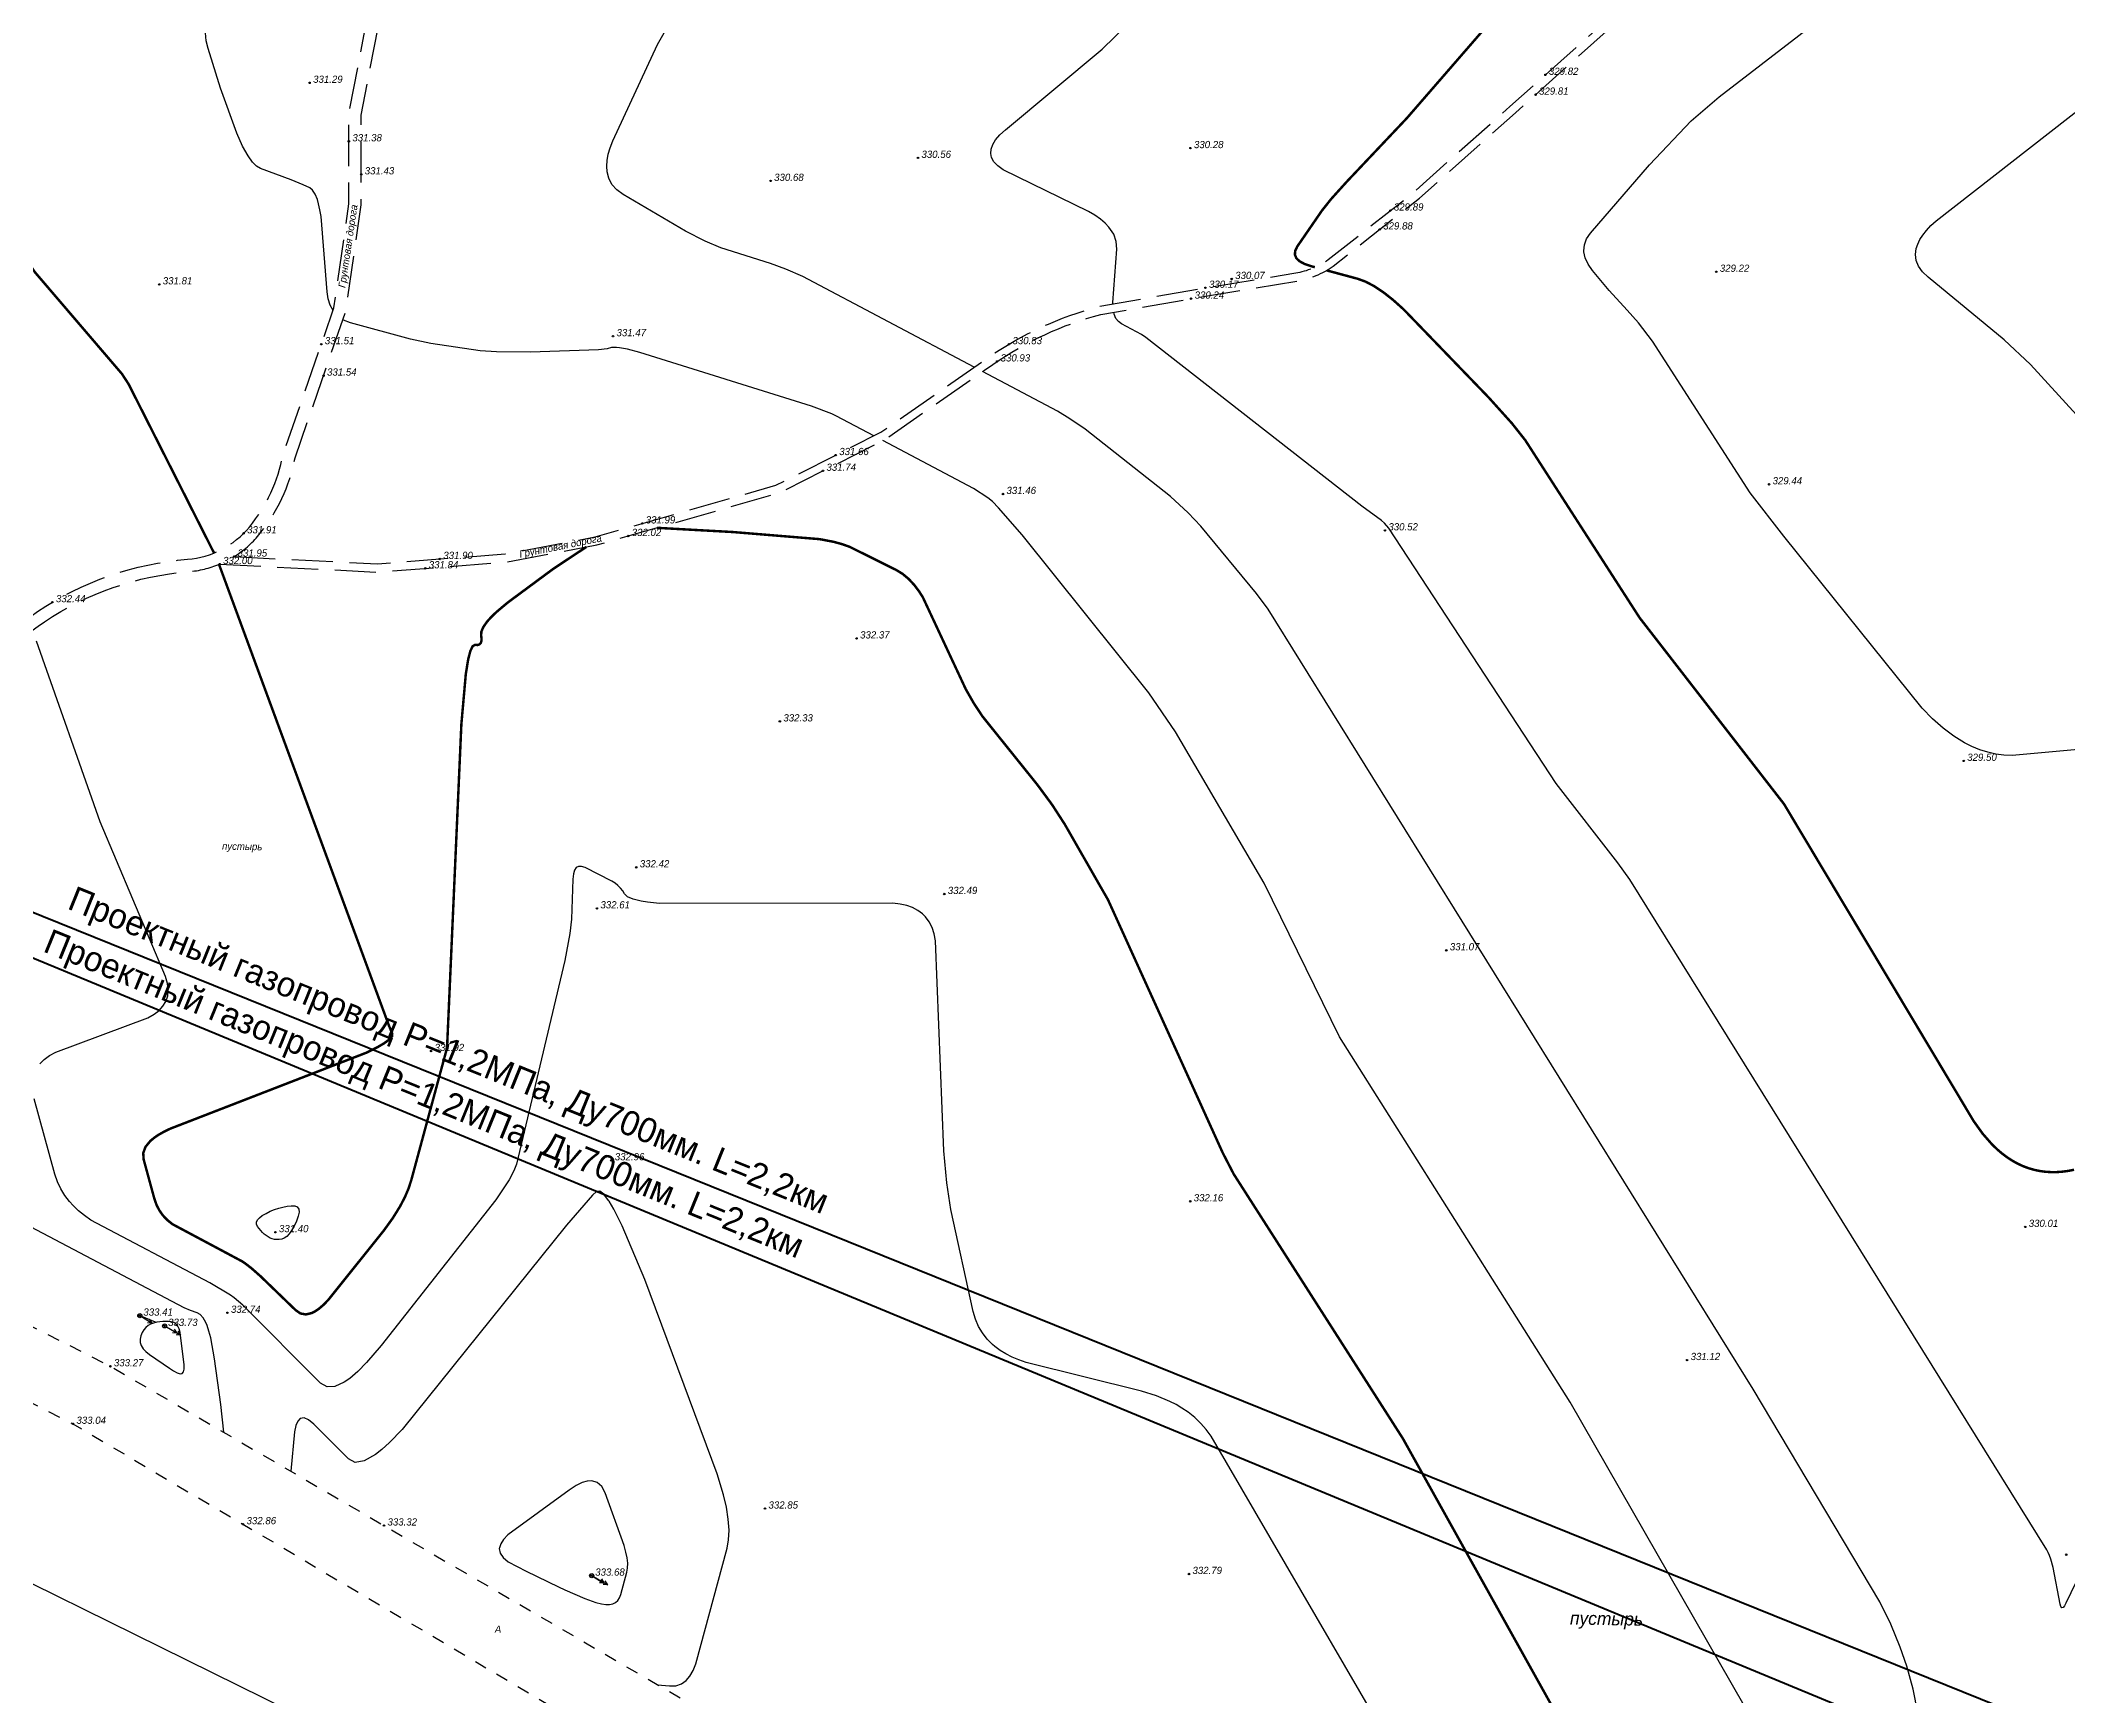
# Model space of a CAD drawing. Extents: x 108150 to 142535, y -18867 to -9422.
# Drawn here: x 140138 to 140383.9, y -13403.1 to -13202.4 of the extents above; entities that cross this region are included whole.
import ezdxf

# ---------------------------------------------------------------- set-up
doc = ezdxf.new("R2010")
doc.units = 0
doc.header["$MEASUREMENT"] = 0
for name, pattern in [('Д_ТРОТ_ТРУБА', [3, 1.5, -1.5]), ('ДОРОГИ_ГРУНТ', [7, 5, -2]), ('ДОРОГИ_СТРОЯЩ', [9, 8, -1]), ('ЗД_СТР_РАЗВ', [3, 2, -1])]:
    doc.linetypes.add(name, pattern=pattern)
for name, color, linetype in [('(007) Здания', 7, 'Continuous'), ('(022) Возд. Линии', 7, 'Continuous'), ('(025) Дорога', 7, 'Continuous'), ('(039) Земля', 7, 'Continuous'), ('(040) Ограда', 7, 'Continuous'), ('CONTOURS-LABEL', 7, 'Continuous'), ('GEO_POINTS111', 7, 'Continuous'), ('R_Поверхность1_CNT-MAJ', 7, 'Continuous'), ('R_Поверхность1_CNT-MIN', 7, 'Continuous')]:
    doc.layers.add(name, color=color, linetype=linetype)
doc.styles.add('BM-431', font='')
doc.styles.get('BM-431').set_extended_font_data('Bm431', italic=True)
doc.linetypes.add('ОГРАДА_V_ПРОВ', pattern='A,2.5,["v",Standard,S=1,R=0,X=0,Y=0],5,["v",Standard,S=1,R=180,X=0,Y=0],2.5', length=10)

# ---------------------------------------------------------------- blocks, each defined once
blk = doc.blocks.new('strela1')
for p, q in [((0, 0), (2, 0)), ((2, 0), (1.5, 0.25)), ((2, 0), (1.5, -0.25))]:
    blk.add_line(p, q)
blk = doc.blocks.new('strela2')
at = {"layer": '(022) Возд. Линии'}
for p, q in [((0, 0), (2, 0)), ((1.5, 0), (1, 0.25)), ((1.5, 0), (1, -0.25)), ((2, 0), (1.5, 0.25)), ((2, 0), (1.5, -0.25))]:
    blk.add_line(p, q, dxfattribs=at)
blk = doc.blocks.new('*U2432')
at = {"layer": '(022) Возд. Линии'}
for name, p, rotation in [('strela1', (-0.21, 0.13), 328.1991602599555), ('strela2', (0.22, -0.12), 330.3259323634063)]:
    blk.add_blockref(name, p, dxfattribs=dict(at, rotation=rotation))
blk = doc.blocks.new('STOLB')
at = {"layer": '(022) Возд. Линии'}
blk.add_circle((0, 0), 0.25, dxfattribs=at)

msp = doc.modelspace()

# ---------------------------------------------------------------- linework, layer by layer
at = {"layer": '(007) Здания', "linetype": 'ЗД_СТР_РАЗВ', "elevation": 333.413, "flags": 128}
msp.add_lwpolyline([(140150.0664, -13357.0453), (140153.0704, -13358.2923)], dxfattribs=at)
at = {"layer": '(025) Дорога', "linetype": 'ДОРОГИ_ГРУНТ', "flags": 128}
for points in [[(140108.744, -13336.67), (140120.323, -13295.5615, -0.17818208), (140137.6532, -13271.6536, -0.12834611), (140155.8633, -13265.3016, 0.20344172), (140163.3571, -13261.3839, 0.12694839), (140167.4424, -13252.595), (140173.6242, -13234.789), (140175.4258, -13222.185), (140175.4258, -13211.2983), (140177.8525, -13198.6857), (140181.8583, -13177.6962), (140186.8229, -13163.5316), (140191.4199, -13147.3292), (140199.6527, -13121.6678), (140211.0375, -13087.1558), (140225.9345, -13059.543), (140239.7229, -13032.9294)], [(140161.508, -13264.9745, 0.0817289), (140164.5162, -13262.336, 0.12553813), (140168.8961, -13252.9814), (140175.0887, -13235.1444), (140176.9258, -13222.2916), (140176.9258, -13211.4413), (140179.3257, -13198.9681), (140183.3108, -13178.087), (140188.2535, -13163.9848), (140192.8559, -13147.7631), (140201.0791, -13122.1319), (140212.4205, -13087.7515), (140227.2606, -13060.2442), (140241.0548, -13033.6194)], [(140159.7404, -13265.8861), (140178.8989, -13266.858), (140194.5409, -13265.6289), (140205.5342, -13263.5563), (140227.6171, -13257.2615), (140240.4806, -13250.7592), (140253.5672, -13241.6562, -0.08799701), (140266.6683, -13235.6125), (140278.8961, -13233.4615), (140290.4777, -13231.5495, 0.11419976), (140294.8612, -13229.7423), (140305.3203, -13221.4972), (140316.9601, -13211.1327), (140335.3267, -13194.7277), (140351.3926, -13176.1632), (140360.6368, -13166.1408, -0.10029152), (140377.3988, -13154.0255), (140400.3263, -13146.1263), (140424.4092, -13139.7667), (140449.9348, -13131.9091), (140478.5755, -13121.0862), (140514.1426, -13104.9279), (140567.3242, -13082.1004), (140594.3902, -13072.2064), (140616.4883, -13064.6416)], [(140161.508, -13264.9745), (140178.885, -13265.856), (140194.4087, -13264.6362), (140205.304, -13262.5821), (140227.2511, -13256.326), (140239.967, -13249.8983), (140252.9962, -13240.8353, -0.08824443), (140266.4546, -13234.6347), (140278.728, -13232.4757), (140290.3148, -13230.5628, 0.11356209), (140294.2619, -13228.9414), (140304.6777, -13220.7304), (140316.2945, -13210.3864), (140334.6126, -13194.0247), (140350.6468, -13175.4968), (140359.9017, -13165.4628, -0.10051672), (140377.0288, -13153.0953), (140400.0353, -13145.1689), (140424.1343, -13138.805), (140449.6106, -13130.9626), (140478.1915, -13120.1623), (140513.7385, -13104.0131), (140566.955, -13081.1706), (140594.0565, -13071.2636), (140616.1644, -13063.6955)], [(140110.1878, -13337.0767), (140121.7669, -13295.9682, -0.17818208), (140138.4888, -13272.8992, -0.12834611), (140155.9837, -13266.7968, 0.07892002), (140159.7404, -13265.8861, 0.07892002)]]:
    msp.add_lwpolyline(points, format="xyb", dxfattribs=at)
at = {"layer": '(025) Дорога', "linetype": 'Д_ТРОТ_ТРУБА', "flags": 128}
for points in [[(139333.7902, -13278.7188), (139379.6804, -13270.8863), (139416.6914, -13265.8723), (139506.2284, -13250.0443), (139539.7884, -13247.2483), (139577.0734, -13242.4853), (139615.1954, -13241.3783), (139653.2904, -13240.6853), (139691.0564, -13244.3453), (139774.0054, -13248.4203), (139808.5094, -13252.5563), (139890.1544, -13263.1013), (139923.6154, -13271.0563), (139995.2694, -13293.3343), (140032.3874, -13307.8343), (140069.6524, -13324.5263), (140113.5674, -13346.4653), (140146.4974, -13363.1903), (140241.2654, -13418.3333), (140274.2614, -13438.5503), (140315.2724, -13463.1813), (140371.9064, -13497.6843), (140420.9684, -13529.9783), (140472.4074, -13560.1763), (140511.4264, -13584.0923), (140552.8164, -13609.3343), (140592.9864, -13633.7903), (140636.5194, -13661.3993), (140674.9754, -13684.8983), (140717.8484, -13711.6683), (140758.4604, -13736.4743), (140803.1404, -13763.8293), (140843.9484, -13788.7803), (140883.4314, -13812.6723)], [(139218.6944, -13306.9743), (139381.4044, -13279.3503), (139416.9714, -13273.7223), (139509.3084, -13258.5543), (139540.3994, -13254.8873), (139578.0764, -13250.1473), (139613.8114, -13250.1813), (139655.0134, -13249.4213), (139689.7794, -13251.8503), (139773.8114, -13256.0883), (139807.2624, -13260.9083), (139889.0354, -13272.2413), (139921.4764, -13279.5373), (139992.2922, -13301.8336), (140028.9083, -13316.1375), (140065.8, -13332.6623), (140110.7234, -13354.4003), (140141.9494, -13370.1673), (140236.6506, -13426.0608), (140269.7704, -13445.2433), (140310.6142, -13470.882), (140367.0895, -13505.2884), (140417.7814, -13536.2633), (140468.4744, -13567.6803), (140504.6364, -13589.9483), (140549.2384, -13617.3353), (140586.9314, -13639.9043), (140632.8704, -13668.7103), (140668.7384, -13691.4193), (140714.1314, -13718.7523), (140752.2784, -13741.5263), (140798.7524, -13771.3233), (140838.8564, -13795.4853), (140878.9564, -13819.5313)]]:
    msp.add_lwpolyline(points, dxfattribs=at)
at = {"layer": '(040) Ограда', "linetype": 'ОГРАДА_V_ПРОВ', "elevation": 331.432, "flags": 128}
msp.add_lwpolyline([(140189.8476, -13443.6762), (140193.3975, -13417.4134), (140089.9275, -13366.3493), (140011.0505, -13327.3708), (139994.8631, -13321.1751), (139930.108, -13298.7183), (139887.3247, -13291.2719), (139803.7556, -13277.1921), (139731.8093, -13272.4451), (139717.7462, -13270.5614), (139697.7391, -13267.9531), (139632.5805, -13266.5041), (139585.6072, -13267.5184), (139499.2672, -13277.9713), (139409.2573, -13290.6273), (139322.9944, -13306.8473), (139335.7974, -13397.3763), (139352.1444, -13535.2563), (139359.9974, -13607.5303), (139370.6814, -13702.5533), (139377.6814, -13764.7193), (139386.4634, -13843.0583), (139387.2483, -13848.7025), (139399.7605, -13946.8176)], dxfattribs=at)
at = {"layer": 'GEO_POINTS111'}
for points, elevation in [([(140170.6664, -13207.507), (140170.6664, -13207.507)], 331.2864), ([(140320.6047, -13206.5366), (140320.6047, -13206.5366)], 329.8172), ([(140319.4063, -13208.9478), (140319.4063, -13208.9478)], 329.8052), ([(140175.4258, -13214.6038), (140175.4258, -13214.6038)], 331.3802), ([(140277.5374, -13215.4303), (140277.5374, -13215.4303)], 330.2835), ([(140244.4763, -13216.6104), (140244.4763, -13216.6104)], 330.5554), ([(140176.9258, -13218.6129), (140176.9258, -13218.6129)], 331.4272), ([(140226.6044, -13219.4031), (140226.6044, -13219.4031)], 330.6797), ([(140301.7986, -13223.0001), (140301.7986, -13223.0001)], 329.8915), ([(140300.5026, -13225.2951), (140300.5026, -13225.2951)], 329.8823), ([(140341.3424, -13230.4303), (140341.3424, -13230.4303)], 329.217), ([(140152.4234, -13231.9567), (140152.4234, -13231.9567)], 331.8139), ([(140279.3637, -13232.3708), (140279.3637, -13232.3708)], 330.1668), ([(140282.5424, -13231.2993), (140282.5424, -13231.2993)], 330.073), ([(140277.6202, -13233.6859), (140277.6202, -13233.6859)], 330.243), ([(140172.0871, -13239.2164), (140172.0871, -13239.2164)], 331.5141), ([(140207.4794, -13238.2459), (140207.4794, -13238.2459)], 331.4719), ([(140255.5186, -13239.2103), (140255.5186, -13239.2103)], 330.8298), ([(140172.3541, -13243.0211), (140172.3541, -13243.0211)], 331.5393), ([(140254.0807, -13241.3047), (140254.0807, -13241.3047)], 330.9269), ([(140234.4984, -13252.6626), (140234.4984, -13252.6626)], 331.6621), ([(140232.9514, -13254.5651), (140232.9514, -13254.5651)], 331.7415), ([(140254.7914, -13257.3843), (140254.7914, -13257.3843)], 331.46), ([(140347.743, -13256.205), (140347.743, -13256.205)], 329.4362), ([(140162.6577, -13262.1562), (140162.6577, -13262.1562)], 331.9066), ([(140209.3229, -13262.4763), (140209.3229, -13262.4763)], 332.0214), ([(140211.0183, -13260.9532), (140211.0183, -13260.9532)], 331.9938), ([(140301.1262, -13261.796), (140301.1262, -13261.796)], 330.5205), ([(140161.508, -13264.9745), (140161.508, -13264.9745)], 331.9546), ([(140161.508, -13264.9745), (140161.508, -13264.9745)], 331.9546), ([(140186.4623, -13265.2606), (140186.4623, -13265.2606)], 331.8969), ([(140159.7404, -13265.8861), (140159.7404, -13265.8861)], 332.0006), ([(140184.6979, -13266.4023), (140184.6979, -13266.4023)], 331.8367), ([(140139.4649, -13270.5105), (140139.4649, -13270.5105)], 332.4351), ([(140237.0314, -13274.9033), (140237.0314, -13274.9033)], 332.368), ([(140227.7194, -13284.9693), (140227.7194, -13284.9693)], 332.335), ([(140371.3622, -13289.751), (140371.3622, -13289.751)], 329.5001), ([(140210.3014, -13302.6703), (140210.3014, -13302.6703)], 332.423), ([(140247.6723, -13305.9028), (140247.6723, -13305.9028)], 332.4861), ([(140205.5274, -13307.6463), (140205.5274, -13307.6463)], 332.605), ([(140308.5849, -13312.7363), (140308.5849, -13312.7363)], 331.0658), ([(140185.4084, -13324.9493), (140185.4084, -13324.9493)], 331.923), ([(140207.271, -13338.2064), (140207.271, -13338.2064)], 332.9635), ([(140277.507, -13343.1762), (140277.507, -13343.1762)], 332.1593), ([(140378.8209, -13346.2823), (140378.8209, -13346.2823)], 330.014), ([(140166.5184, -13346.9253), (140166.5184, -13346.9253)], 331.398), ([(140150.0664, -13357.0453), (140150.0664, -13357.0453)], 333.413), ([(140153.0704, -13358.2923), (140153.0704, -13358.2923)], 333.734), ([(140160.6974, -13356.7023), (140160.6974, -13356.7023)], 332.744), ([(140146.4974, -13363.1903), (140146.4974, -13363.1903)], 333.268), ([(140337.7981, -13362.4341), (140337.7981, -13362.4341)], 331.1241), ([(140141.9494, -13370.1673), (140141.9494, -13370.1673)], 333.039), ([(140225.9178, -13380.4495), (140225.9178, -13380.4495)], 332.8546), ([(140162.5899, -13382.3495), (140162.5899, -13382.3495)], 332.8599), ([(140179.6888, -13382.5035), (140179.6888, -13382.5035)], 333.3227), ([(140383.7933, -13386.0405), (140383.7933, -13386.0405)], 330.458), ([(140204.8924, -13388.5863), (140204.8924, -13388.5863)], 333.683), ([(140277.3608, -13388.3836), (140277.3608, -13388.3836)], 332.7894)]:
    msp.add_lwpolyline(points, dxfattribs=dict(at, elevation=elevation))
for centre in [(140170.6664, -13207.507, 331.2864), (140320.6047, -13206.5366, 329.8172), (140319.4063, -13208.9478, 329.8052), (140175.4258, -13214.6038, 331.3802), (140277.5374, -13215.4303, 330.2835), (140176.9258, -13218.6129, 331.4272), (140244.4763, -13216.6104, 330.5554), (140226.6044, -13219.4031, 330.6797), (140301.7986, -13223.0001, 329.8915), (140300.5026, -13225.2951, 329.8823), (140341.3424, -13230.4303, 329.217), (140152.4234, -13231.9567, 331.8139), (140279.3637, -13232.3708, 330.1668), (140282.5424, -13231.2993, 330.073), (140277.6202, -13233.6859, 330.243), (140207.4794, -13238.2459, 331.4719), (140172.0871, -13239.2164, 331.5141), (140255.5186, -13239.2103, 330.8298), (140172.3541, -13243.0211, 331.5393), (140254.0807, -13241.3047, 330.9269), (140234.4984, -13252.6626, 331.6621), (140232.9514, -13254.5651, 331.7415), (140254.7914, -13257.3843, 331.46), (140347.743, -13256.205, 329.4362), (140162.6577, -13262.1562, 331.9066), (140209.3229, -13262.4763, 332.0214), (140211.0183, -13260.9532, 331.9938), (140301.1262, -13261.796, 330.5205), (140161.508, -13264.9745, 331.9546), (140161.508, -13264.9745, 331.9546), (140186.4623, -13265.2606, 331.8969), (140159.7404, -13265.8861, 332.0006), (140184.6979, -13266.4023, 331.8367), (140139.4649, -13270.5105, 332.4351), (140237.0314, -13274.9033, 332.368), (140227.7194, -13284.9693, 332.335), (140371.3622, -13289.751, 329.5001), (140210.3014, -13302.6703, 332.423), (140247.6723, -13305.9028, 332.4861), (140205.5274, -13307.6463, 332.605), (140308.5849, -13312.7363, 331.0658), (140185.4084, -13324.9493, 331.923), (140207.271, -13338.2064, 332.9635), (140277.507, -13343.1762, 332.1593), (140378.8209, -13346.2823, 330.014), (140166.5184, -13346.9253, 331.398), (140150.0664, -13357.0453, 333.413), (140153.0704, -13358.2923, 333.734), (140160.6974, -13356.7023, 332.744), (140146.4974, -13363.1903, 333.268), (140337.7981, -13362.4341, 331.1241), (140141.9494, -13370.1673, 333.039), (140225.9178, -13380.4495, 332.8546), (140162.5899, -13382.3495, 332.8599), (140179.6888, -13382.5035, 333.3227), (140383.7933, -13386.0405, 330.458), (140204.8924, -13388.5863, 333.683), (140277.3608, -13388.3836, 332.7894)]:
    msp.add_circle(centre, 0.0875, dxfattribs=at)
at = {"layer": 'R_Поверхность1_CNT-MAJ', "color": 42, "const_width": 0.3}
for points, elevation in [([(140159.0735, -13264.5386), (140148.7119, -13244.0644), (140147.9029, -13242.8175), (140137.3307, -13230.4677), (140135.7265, -13228.0585), (140131.772, -13221.6248), (140130.3472, -13219.8021), (140129.0484, -13218.3834), (140109.8326, -13199.5963), (140105.9452, -13194.8573), (140105.6411, -13194.429), (140105.4414, -13194.0385), (140105.3462, -13193.6858), (140105.3553, -13193.371), (140105.4689, -13193.0939), (140105.6868, -13192.8547), (140256.8814, -13069.5352), (140260.4822, -13066.1748), (140278.6493, -13051.9267)], 332), ([(140292.6304, -13229.8694), (140292.2172, -13229.7577), (140291.3918, -13229.4807), (140290.7823, -13229.154), (140290.3888, -13228.7777), (140290.2112, -13228.3517), (140290.2495, -13227.8761), (140290.5038, -13227.3509), (140293.5, -13222.9956), (140294.6128, -13221.596), (140296.5085, -13219.4955), (140303.7848, -13211.8029), (140317.0601, -13196.5139), (140321.8279, -13191.6085), (140322.3231, -13191.1329), (140332.312, -13179.7607), (140333.7207, -13178.5092), (140335.2911, -13177.2957), (140375.0249, -13150.2925), (140387.5936, -13140.6396)], 330)]:
    msp.add_lwpolyline(points, dxfattribs=dict(at, elevation=elevation))
at = {"layer": 'R_Поверхность1_CNT-MIN', "color": 44}
for points, elevation in [([(140407.548, -13286.3342), (140377.231, -13289.0979), (140376.2446, -13289.0553), (140375.2646, -13288.9248), (140374.2909, -13288.7065), (140373.3237, -13288.4003), (140372.3628, -13288.0063), (140371.4716, -13287.5592), (140370.1637, -13286.7575), (140368.8679, -13285.7884), (140367.5843, -13284.6517), (140366.3129, -13283.3476), (140349.5536, -13262.5072), (140345.4526, -13257.2411), (140333.5885, -13238.839), (140331.9071, -13236.6306), (140330.5325, -13235.0771), (140328.3392, -13232.6847), (140326.3253, -13230.2611), (140325.7961, -13229.4882), (140325.4499, -13228.7374), (140325.2869, -13228.0088), (140325.2776, -13227.8902), (140325.336, -13227.1493), (140325.5984, -13226.4329), (140326.0646, -13225.7413), (140333.2304, -13217.4423), (140338.2954, -13212.134), (140341.7015, -13209.2), (140366.096, -13190.3508)], 329.5), ([(140251.3022, -13242.0136), (140230.5041, -13231.0177), (140228.4579, -13230.1137), (140226.6014, -13229.4401), (140220.5669, -13227.5262), (140218.6688, -13226.7258), (140216.2733, -13225.4862), (140208.7064, -13221.0538), (140207.9375, -13220.497), (140207.3554, -13219.8392), (140206.9602, -13219.0805), (140206.7605, -13218.2849), (140206.7166, -13217.6307), (140206.7635, -13216.9274), (140206.9013, -13216.175), (140207.1299, -13215.3735), (140207.4493, -13214.523), (140212.8963, -13202.8507), (140213.8292, -13201.1659)], 331), ([(140268.1353, -13234.3391), (140268.1249, -13234.1702), (140268.5932, -13227.6674), (140268.5375, -13226.749), (140268.2254, -13225.8691), (140267.6568, -13225.0276), (140267.1803, -13224.5297), (140266.607, -13224.0463), (140265.937, -13223.5774), (140265.1702, -13223.123), (140254.801, -13218.045), (140254.1637, -13217.5753), (140253.7019, -13217.0822), (140253.4158, -13216.5655), (140253.3091, -13216.0894), (140253.3475, -13215.5561), (140253.5449, -13215.0015), (140253.9014, -13214.4256), (140254.4169, -13213.8284), (140255.0914, -13213.2099), (140266.844, -13203.4374), (140269.8635, -13200.4847)], 330.5), ([(140173.5101, -13235.1177), (140173.1806, -13234.4898), (140172.9326, -13233.7265), (140172.7805, -13232.8556), (140172.0647, -13223.7301), (140171.9246, -13222.9002), (140171.7618, -13222.1799), (140171.6048, -13221.6514), (140171.3378, -13221.0072), (140171.0334, -13220.5439), (140170.6918, -13220.2616), (140169.9004, -13219.8705), (140168.448, -13219.2563), (140164.7274, -13217.9046), (140164.2365, -13217.6246), (140163.7288, -13217.1165), (140163.2044, -13216.3803), (140162.5428, -13215.1751), (140161.8564, -13213.6314), (140159.858, -13208.1366), (140158.339, -13203.3451), (140158.1164, -13202.3946), (140158.0181, -13201.4603)], 331.5), ([(140389.3404, -13252.4552), (140379.4718, -13241.6544), (140376.2775, -13238.6749), (140367.0365, -13231.0827), (140366.3598, -13230.436), (140365.8786, -13229.7614), (140365.5928, -13229.0589), (140365.5025, -13228.3285), (140365.6041, -13227.5836), (140365.7826, -13227.0577), (140366.0498, -13226.519), (140366.4055, -13225.9678), (140366.8498, -13225.4039), (140367.3828, -13224.8273), (140368.0043, -13224.2381), (140393.1919, -13204.6375)], 329), ([(140239.1358, -13250.3185), (140234.6009, -13247.9197), (140234.0206, -13247.6445), (140231.5575, -13246.7131), (140210.7435, -13240.2102), (140209.2254, -13239.8181), (140208.2821, -13239.6502), (140207.8926, -13239.6125), (140207.5579, -13239.6058), (140207.278, -13239.63), (140206.7745, -13239.753), (140205.7327, -13239.8736), (140197.4638, -13240.164), (140193.3618, -13240.1541), (140191.3647, -13240.0033), (140185.3637, -13239.1055), (140182.913, -13238.5953), (140175.6254, -13236.6326), (140174.7799, -13236.2999), (140174.7058, -13236.2474)], 331.5), ([(140137.9517, -13326.5095), (140138.4793, -13325.9834), (140139.1243, -13325.5093), (140139.8867, -13325.0874), (140151.0481, -13320.9084), (140151.7894, -13320.4913), (140152.3987, -13320.0252), (140152.8762, -13319.51), (140153.2217, -13318.9457), (140153.2234, -13318.9422), (140153.4488, -13318.2712), (140153.5176, -13317.542), (140153.4298, -13316.7545), (140153.1854, -13315.9088), (140145.2617, -13297.1308), (140137.5156, -13275.2262)], 332.5), ([(140160.247, -13371.1908), (140159.8945, -13367.8032), (140159.1348, -13362.2701), (140158.6647, -13359.7186), (140158.4566, -13358.9175), (140158.2286, -13358.2383), (140158.0679, -13357.8585), (140157.747, -13357.2931), (140157.3965, -13356.9088), (140157.0164, -13356.7057), (140156.2252, -13356.4404), (140155.4314, -13356.095), (140132.3259, -13343.9415)], 333), ([(140212.8926, -13401.8239), (140214.3233, -13401.9674), (140215.0901, -13401.9455), (140215.7728, -13401.7223), (140216.3714, -13401.2977), (140216.8166, -13400.775), (140217.2003, -13400.1051), (140217.5225, -13399.2881), (140221.3151, -13385.2651), (140221.5058, -13384.2292), (140221.5573, -13383.0525), (140221.4696, -13381.7351), (140221.246, -13380.2933), (140220.8982, -13378.7602), (140220.1354, -13376.2167), (140211.3413, -13352.6604), (140208.5727, -13346.1604), (140207.5724, -13344.1491), (140206.9945, -13343.1623), (140206.9413, -13343.0803), (140206.3504, -13342.304), (140205.8618, -13341.9354), (140205.4757, -13341.9746), (140204.9812, -13342.4323), (140201.8501, -13346.0582), (140181.8928, -13370.8459), (140180.3498, -13372.4468), (140179.4205, -13373.2884), (140178.6438, -13373.8976), (140177.2992, -13374.663), (140176.213, -13374.8415), (140175.3853, -13374.4331), (140171.1944, -13370.2219), (140170.5448, -13369.6777), (140169.9932, -13369.4488), (140169.5395, -13369.5352), (140169.2352, -13369.8498), (140168.9993, -13370.3851), (140168.8321, -13371.1412), (140168.3768, -13375.9213)], 333)]:
    msp.add_lwpolyline(points, dxfattribs=dict(at, elevation=elevation))
for points, elevation in [([(140167.2785, -13347.7681), (140166.9783, -13347.8117), (140166.6888, -13347.8195), (140166.4098, -13347.7916), (140166.1415, -13347.7279), (140165.8839, -13347.6286), (140165.6368, -13347.4935), (140165.3999, -13347.3311), (140165.1727, -13347.1495), (140164.9551, -13346.9488), (140164.7473, -13346.729), (140164.5491, -13346.4901), (140164.3606, -13346.2321), (140164.2357, -13345.9649), (140164.2286, -13345.6981), (140164.3391, -13345.4318), (140164.5674, -13345.166), (140164.9133, -13344.9007), (140165.3769, -13344.6358), (140165.8974, -13344.3897), (140166.4138, -13344.1804), (140166.9263, -13344.0079), (140167.4347, -13343.8723), (140167.9391, -13343.7735), (140168.4395, -13343.7116), (140168.8722, -13343.7273), (140169.1735, -13343.8614), (140169.3434, -13344.114), (140169.382, -13344.4851), (140169.2891, -13344.9746), (140169.0648, -13345.5825), (140168.7736, -13346.1992), (140168.4797, -13346.7149), (140168.1833, -13347.1296), (140167.8843, -13347.4434), (140167.5827, -13347.6563)], 331.5), ([(140154.1565, -13363.7371), (140154.5981, -13363.9939), (140154.9481, -13364.1006), (140155.2065, -13364.0575), (140155.3734, -13363.8644), (140155.4486, -13363.5213), (140155.4323, -13363.0283), (140154.9748, -13359.096), (140154.8451, -13358.6589), (140154.6702, -13358.3091), (140154.4502, -13358.0465), (140154.1851, -13357.8712), (140153.875, -13357.7831), (140153.5384, -13357.7504), (140153.1941, -13357.741), (140152.8421, -13357.7551), (140152.4824, -13357.7925), (140152.115, -13357.8534), (140151.7398, -13357.9376), (140151.3809, -13358.0606), (140151.0619, -13358.2378), (140150.783, -13358.4692), (140150.5441, -13358.7548), (140150.3452, -13359.0946), (140150.1863, -13359.4886), (140150.0997, -13359.9022), (140150.1174, -13360.3009), (140150.2395, -13360.6847), (140150.4659, -13361.0537), (140150.7968, -13361.4077), (140151.232, -13361.7469), (140153.6691, -13363.4054)], 333.5), ([(140201.637, -13390.3129), (140204.0483, -13391.3574), (140205.4042, -13391.8313), (140206.0622, -13392.0034), (140206.6066, -13392.0924), (140207.0637, -13392.0981), (140207.46, -13392.0203), (140207.7954, -13391.8589), (140208.07, -13391.6139), (140208.2836, -13391.2854), (140208.4364, -13390.8733), (140209.1703, -13388.1502), (140209.2544, -13387.6577), (140209.2619, -13387.0878), (140209.193, -13386.4405), (140209.0476, -13385.7159), (140208.8257, -13384.9139), (140206.5074, -13378.526), (140206.1057, -13377.752), (140205.5739, -13377.266), (140204.9121, -13377.0682), (140204.3512, -13377.1048), (140203.7221, -13377.2927), (140203.0247, -13377.6318), (140202.146, -13378.2031), (140194.7267, -13383.6406), (140194.196, -13384.191), (140193.8511, -13384.7168), (140193.692, -13385.2181), (140193.6845, -13385.2865), (140193.7727, -13385.8576), (140194.1344, -13386.3926), (140194.7697, -13386.8914), (140196.9227, -13388.0222), (140200.8548, -13389.9455)], 333.5)]:
    msp.add_lwpolyline(points, close=True, dxfattribs=dict(at, elevation=elevation))

# ---------------------------------------------------------------- block references
at = {"layer": '(022) Возд. Линии'}
for name, p, rotation in [('strela1', (140149.8522, -13356.9124, 333.413), 328.1991602599555), ('strela2', (140153.2875, -13358.4162, 333.734), 330.3259323634063)]:
    msp.add_blockref(name, p, dxfattribs=dict(at, rotation=rotation))
for name, p in [('STOLB', (140150.0664, -13357.0453, 333.413)), ('STOLB', (140153.0704, -13358.2923, 333.734)), ('*U2432', (140204.8924, -13388.5863, 333.683)), ('STOLB', (140204.8924, -13388.5863, 333.683))]:
    msp.add_blockref(name, p, dxfattribs=at)

# ---------------------------------------------------------------- texts
at = {"layer": '(025) Дорога', "linetype": 'ДОРОГИ_СТРОЯЩ', "style": 'BM-431'}
for rotation, p in [(81.562068, (140174.998, -13232.4191)), (11.357404, (140196.2062, -13265.1286))]:
    msp.add_text('Грунтовая дорога', height=0.875, rotation=rotation, dxfattribs=at).set_placement(p)
msp.add_text('A', height=0.875, dxfattribs=at).set_placement((140193.143, -13395.5094))
at = {"layer": '(039) Земля', "linetype": 'Continuous', "style": 'BM-431', "width": 1}
for height, p in [(0.87, (140160.0393, -13300.5213)), (1.57762, (140323.5773, -13394.52))]:
    msp.add_text('пустырь', height=height, rotation=359.155003, dxfattribs=at).set_placement(p)
at = {"layer": 'GEO_POINTS111', "color": 7, "char_height": 0.876, "attachment_point": 1}
for s, insert, width in [('\\fD431|b0|i1|c0|p34;\\W1.0000000000;\\T1.0000000000;\\o\\l329.82', (140321.0316, -13205.6606, 329.8172), 4.090738), ('\\fD431|b0|i1|c0|p34;\\W1.0000000000;\\T1.0000000000;\\o\\l331.29', (140171.0932, -13206.631, 331.2864), 3.744563), ('\\fD431|b0|i1|c0|p34;\\W1.0000000000;\\T1.0000000000;\\o\\l329.81', (140319.8331, -13208.0718, 329.8052), 3.866017), ('\\fD431|b0|i1|c0|p34;\\W1.0000000000;\\T1.0000000000;\\o\\l331.38', (140175.8526, -13213.7278, 331.3802), 3.730481), ('\\fD431|b0|i1|c0|p34;\\W1.0000000000;\\T1.0000000000;\\o\\l330.56', (140244.9031, -13215.7344, 330.5554), 3.975151), ('\\fD431|b0|i1|c0|p34;\\W1.0000000000;\\T1.0000000000;\\o\\l330.28', (140277.9642, -13214.5543, 330.2835), 4.019156), ('\\fD431|b0|i1|c0|p34;\\W1.0000000000;\\T1.0000000000;\\o\\l331.43', (140177.3526, -13217.7369, 331.4272), 3.80793), ('\\fD431|b0|i1|c0|p34;\\W1.0000000000;\\T1.0000000000;\\o\\l330.68', (140227.0312, -13218.5271, 330.6797), 4.036758), ('\\fD431|b0|i1|c0|p34;\\W1.0000000000;\\T1.0000000000;\\o\\l329.89', (140302.2255, -13222.1241, 329.8915), 4.074896), ('\\fD431|b0|i1|c0|p34;\\W1.0000000000;\\T1.0000000000;\\o\\l329.88', (140300.9295, -13224.4191, 329.8823), 4.10306), ('\\fD431|b0|i1|c0|p34;\\W1.0000000000;\\T1.0000000000;\\o\\l330.07', (140282.9692, -13230.4233, 330.073), 4.012702), ('\\fD431|b0|i1|c0|p34;\\W1.0000000000;\\T1.0000000000;\\o\\l329.22', (140341.7692, -13229.5543, 329.217), 4.054947), ('\\fD431|b0|i1|c0|p34;\\W1.0000000000;\\T1.0000000000;\\o\\l331.81', (140152.8503, -13231.0807, 331.8139), 3.571475), ('\\fD431|b0|i1|c0|p34;\\W1.0000000000;\\T1.0000000000;\\o\\l330.24', (140278.047, -13232.8099, 330.243), 4.002141), ('\\fD431|b0|i1|c0|p34;\\W1.0000000000;\\T1.0000000000;\\o\\l330.17', (140279.7906, -13231.4948, 330.1668), 3.766272), ('\\fD431|b0|i1|c0|p34;\\W1.0000000000;\\T1.0000000000;\\o\\l331.47', (140207.9062, -13237.3699, 331.4719), 3.772139), ('\\fD431|b0|i1|c0|p34;\\W1.0000000000;\\T1.0000000000;\\o\\l331.51', (140172.514, -13238.3404, 331.5141), 3.499306), ('\\fD431|b0|i1|c0|p34;\\W1.0000000000;\\T1.0000000000;\\o\\l330.93', (140254.5076, -13240.4287, 330.9269), 4.05436), ('\\fD431|b0|i1|c0|p34;\\W1.0000000000;\\T1.0000000000;\\o\\l330.83', (140255.9454, -13238.3343, 330.8298), 4.072549), ('\\fD431|b0|i1|c0|p34;\\W1.0000000000;\\T1.0000000000;\\o\\l331.54', (140172.781, -13242.1451, 331.5393), 3.719333), ('\\fD431|b0|i1|c0|p34;\\W1.0000000000;\\T1.0000000000;\\o\\l331.66', (140234.9252, -13251.7866, 331.6621), 3.782701), ('\\fD431|b0|i1|c0|p34;\\W1.0000000000;\\T1.0000000000;\\o\\l331.74', (140233.3783, -13253.6891, 331.7415), 3.653618), ('\\fD431|b0|i1|c0|p34;\\W1.0000000000;\\T1.0000000000;\\o\\l329.44', (140348.1699, -13255.329, 329.4362), 4.067855), ('\\fD431|b0|i1|c0|p34;\\W1.0000000000;\\T1.0000000000;\\o\\l331.46', (140255.2182, -13256.5083, 331.46), 3.782701), ('\\fD431|b0|i1|c0|p34;\\W1.0000000000;\\T1.0000000000;\\o\\l331.99', (140211.4451, -13260.0772, 331.9938), 3.762165), ('\\fD431|b0|i1|c0|p34;\\W1.0000000000;\\T1.0000000000;\\o\\l331.91', (140163.0846, -13261.2802, 331.9066), 3.553286), ('\\fD431|b0|i1|c0|p34;\\W1.0000000000;\\T1.0000000000;\\o\\l332.02', (140209.7498, -13261.6003, 332.0214), 4.006835), ('\\fD431|b0|i1|c0|p34;\\W1.0000000000;\\T1.0000000000;\\o\\l330.52', (140301.5531, -13260.92, 330.5205), 3.970457), ('\\fD431|b0|i1|c0|p34;\\W1.0000000000;\\T1.0000000000;\\o\\l332.00', (140160.1672, -13265.0101, 332.0006), 4.019156), ('\\fD431|b0|i1|c0|p34;\\W1.0000000000;\\T1.0000000000;\\o\\l331.95', (140161.9349, -13264.0985, 331.9546), 3.792675), ('\\fD431|b0|i1|c0|p34;\\W1.0000000000;\\T1.0000000000;\\o\\l331.95', (140161.9349, -13264.0985, 331.9546), 3.792675), ('\\fD431|b0|i1|c0|p34;\\W1.0000000000;\\T1.0000000000;\\o\\l331.90', (140186.8892, -13264.3846, 331.8969), 3.790328), ('\\fD431|b0|i1|c0|p34;\\W1.0000000000;\\T1.0000000000;\\o\\l331.84', (140185.1247, -13265.5263, 331.8367), 3.791502), ('\\fD431|b0|i1|c0|p34;\\W1.0000000000;\\T1.0000000000;\\o\\l332.44', (140139.8917, -13269.6345, 332.4351), 4.008008), ('\\fD431|b0|i1|c0|p34;\\W1.0000000000;\\T1.0000000000;\\o\\l332.37', (140237.4582, -13274.0273, 332.368), 3.946987), ('\\fD431|b0|i1|c0|p34;\\W1.0000000000;\\T1.0000000000;\\o\\l332.33', (140228.1462, -13284.0933, 332.335), 3.982778), ('\\fD431|b0|i1|c0|p34;\\W1.0000000000;\\T1.0000000000;\\o\\l329.50', (140371.7891, -13288.875, 329.5001), 4.030891), ('\\fD431|b0|i1|c0|p34;\\W1.0000000000;\\T1.0000000000;\\o\\l332.42', (140210.7282, -13301.7943, 332.423), 4.012702), ('\\fD431|b0|i1|c0|p34;\\W1.0000000000;\\T1.0000000000;\\o\\l332.61', (140205.9542, -13306.7703, 332.605), 3.787981), ('\\fD431|b0|i1|c0|p34;\\W1.0000000000;\\T1.0000000000;\\o\\l332.49', (140248.0991, -13305.0268, 332.4861), 3.99686), ('\\fD431|b0|i1|c0|p34;\\W1.0000000000;\\T1.0000000000;\\o\\l331.07', (140309.0118, -13311.8603, 331.0658), 3.766272), ('\\fD431|b0|i1|c0|p34;\\W1.0000000000;\\T1.0000000000;\\o\\l331.92', (140185.8352, -13324.0733, 331.923), 3.778007), ('\\fD431|b0|i1|c0|p34;\\W1.0000000000;\\T1.0000000000;\\o\\l332.96', (140207.6979, -13337.3304, 332.9635), 4.017396), ('\\fD431|b0|i1|c0|p34;\\W1.0000000000;\\T1.0000000000;\\o\\l332.16', (140277.9339, -13342.3002, 332.1593), 3.765098), ('\\fD431|b0|i1|c0|p34;\\W1.0000000000;\\T1.0000000000;\\o\\l331.40', (140166.9452, -13346.0493, 331.398), 3.790328), ('\\fD431|b0|i1|c0|p34;\\W1.0000000000;\\T1.0000000000;\\o\\l330.01', (140379.2477, -13345.4063, 330.014), 3.793849), ('\\fD431|b0|i1|c0|p34;\\W1.0000000000;\\T1.0000000000;\\o\\l333.41', (140150.4932, -13356.1693, 333.413), 3.745736), ('\\fD431|b0|i1|c0|p34;\\W1.0000000000;\\T1.0000000000;\\o\\l332.74', (140161.1242, -13355.8263, 332.744), 3.888313), ('\\fD431|b0|i1|c0|p34;\\W1.0000000000;\\T1.0000000000;\\o\\l333.73', (140153.4972, -13357.4163, 333.734), 3.880686), ('\\fD431|b0|i1|c0|p34;\\W1.0000000000;\\T1.0000000000;\\o\\l333.27', (140146.9242, -13362.3143, 333.268), 3.946987), ('\\fD431|b0|i1|c0|p34;\\W1.0000000000;\\T1.0000000000;\\o\\l331.12', (140338.225, -13361.5581, 331.1241), 3.525709), ('\\fD431|b0|i1|c0|p34;\\W1.0000000000;\\T1.0000000000;\\o\\l333.04', (140142.3762, -13369.2913, 333.039), 3.959896), ('\\fD431|b0|i1|c0|p34;\\W1.0000000000;\\T1.0000000000;\\o\\l332.85', (140226.3446, -13379.5735, 332.8546), 4.045559), ('\\fD431|b0|i1|c0|p34;\\W1.0000000000;\\T1.0000000000;\\o\\l332.86', (140163.0168, -13381.4735, 332.8599), 4.035585), ('\\fD431|b0|i1|c0|p34;\\W1.0000000000;\\T1.0000000000;\\o\\l333.32', (140180.1157, -13381.6275, 333.3227), 3.91061), ('\\fD431|b0|i1|c0|p34;\\W1.0000000000;\\T1.0000000000;\\o\\l333.68', (140205.3192, -13387.7103, 333.683), 3.982778), ('\\fD431|b0|i1|c0|p34;\\W1.0000000000;\\T1.0000000000;\\o\\l332.79', (140277.7877, -13387.5076, 332.7894), 3.877165)]:
    msp.add_mtext(s, dxfattribs=dict(at, insert=insert, width=width))

# ---------------------------------------------------------------- next in the draw order: wipeouts: each hides what was drawn before it
at = {"color": 42}
for points in [[(140166.0623, -13280.2004), (140164.2999, -13280.8619), (140162.9171, -13277.1778), (140164.6795, -13276.5163)], [(140259.0712, -13298.3835), (140257.3615, -13299.1712), (140255.7148, -13295.5973), (140257.4245, -13294.8095)], [(140186.8681, -13313.9538), (140188.7492, -13314.0243), (140188.6019, -13317.9566), (140186.7208, -13317.8861)], [(140373.2839, -13335.0241), (140371.7036, -13336.0383), (140369.5717, -13332.7162), (140371.152, -13331.702)]]:
    msp.add_wipeout(points, dxfattribs=at).dxf.layer = 'CONTOURS-LABEL'

# ---------------------------------------------------------------- next in the draw order: linework, layer by layer
at = {"color": 5, "lineweight": 60, "elevation": 326}
msp.add_lwpolyline([(140801.1787, -13472.1263), (140732.6859, -13429.2653), (140508.6645, -13458.1742), (140121.5145, -13301.8894), (140008.5394, -13255.9467), (139894.9978, -13227.6407), (139701.0834, -13202.7773), (139605.8741, -13203.0774), (139501.6057, -13214.5407), (139285.8205, -13248.3325), (139225.0703, -13260.2035), (139246.7442, -13375.4068), (139298.7261, -13431.8258), (139344.6342, -13842.8789)], dxfattribs=at)
at = {"color": 4, "lineweight": 60}
msp.add_lwpolyline([(140798.5699, -13476.3918), (140733.7339, -13436.2883), (140507.8122, -13467.1846), (140118.8988, -13306.1506), (140005.4069, -13262.7742), (139894.0076, -13233.3311), (139700.6355, -13208.0653), (139606.0868, -13208.3889), (139503.2675, -13219.6322), (139284.0393, -13254.6173), (139231.4764, -13264.9757), (139252.444, -13373.3441), (139304.0432, -13429.4475), (139349.5096, -13842.3587)], dxfattribs=at)
at = {"layer": 'R_Поверхность1_CNT-MAJ', "color": 42, "const_width": 0.3}
for points, elevation in [([(140384.745, -13339.35), (140384.0305, -13339.4889), (140383.3276, -13339.5828), (140382.6364, -13339.6317), (140381.9567, -13339.6357), (140381.2886, -13339.5947), (140380.6016, -13339.5037), (140379.9013, -13339.3569), (140379.2148, -13339.157), (140378.542, -13338.904), (140377.8828, -13338.5977), (140377.2374, -13338.2384), (140376.6057, -13337.8258), (140375.9876, -13337.3601), (140375.3833, -13336.8412), (140374.7927, -13336.2692), (140373.6526, -13334.9656), (140372.5673, -13333.4494), (140349.5604, -13294.9935), (140332.0352, -13272.3928), (140318.1664, -13250.8603), (140316.544, -13248.8089), (140313.7033, -13245.6537), (140303.4113, -13234.9959), (140302.1383, -13233.852), (140300.953, -13232.9163), (140299.8333, -13232.1704), (140298.7881, -13231.622), (140297.8175, -13231.271), (140294.0644, -13230.2568)], 330), ([(140329.1696, -13418.3282), (140303.317, -13371.9576), (140282.7952, -13339.8856), (140281.4491, -13337.2846), (140267.5407, -13306.609), (140262.2896, -13297.4454), (140260.7525, -13295.0685), (140258.9881, -13292.6741), (140252.2925, -13284.3374), (140251.2342, -13282.7284), (140250.2734, -13281.0442), (140245.0706, -13269.908), (140244.609, -13269.1832), (140244.0556, -13268.4449), (140243.3525, -13267.6845), (140242.6109, -13267.0667), (140241.8307, -13266.5916), (140236.1932, -13263.7902), (140235.2715, -13263.4627), (140234.2684, -13263.1861), (140232.5549, -13262.8582), (140222.0412, -13261.9953), (140212.8009, -13261.4849)], 332), ([(140204.2421, -13263.7999), (140200.1728, -13266.5018), (140194.756, -13270.5083), (140193.3681, -13271.6661), (140192.8159, -13272.1907), (140192.3582, -13272.6791), (140192.1842, -13272.8857), (140191.7423, -13273.5191), (140191.508, -13274.0731), (140191.4814, -13274.5476), (140191.5257, -13274.9412), (140191.504, -13275.2527), (140191.4162, -13275.4821), (140191.2625, -13275.6292), (140191.0428, -13275.6942), (140190.7571, -13275.6771), (140190.4489, -13275.8405), (140190.1617, -13276.4472), (140189.8954, -13277.4971), (140189.615, -13279.2527), (140189.0798, -13285.3039), (140187.3552, -13324.2619), (140187.2713, -13324.8298), (140182.9953, -13340.6322), (140182.6749, -13341.6149), (140182.2425, -13342.6341), (140181.6687, -13343.7425), (140180.7739, -13345.1909), (140179.685, -13346.7027), (140172.9161, -13355.153), (140172.3347, -13355.7491), (140171.7815, -13356.2214), (140171.2564, -13356.5699), (140170.9396, -13356.7261), (140170.2117, -13356.9005), (140169.5509, -13356.78), (140168.9571, -13356.3645), (140164.6808, -13352.2366), (140163.6127, -13351.2986), (140162.7897, -13350.6609), (140162.4701, -13350.4547), (140154.0353, -13345.9542), (140153.4105, -13345.4599), (140152.8767, -13344.9003), (140152.434, -13344.2752), (140152.0823, -13343.5847), (140151.8217, -13342.8289), (140150.5308, -13338.0975), (140150.4792, -13337.3214), (140150.7547, -13336.5702), (140151.3571, -13335.844), (140151.8161, -13335.4639), (140152.3696, -13335.091), (140153.0176, -13334.7253), (140153.7601, -13334.3669), (140177.6253, -13325.1227), (140178.9307, -13324.4653), (140179.7049, -13324.0119), (140180.3408, -13323.5443), (140180.6714, -13323.1523), (140180.6966, -13322.8357), (140180.2964, -13321.8812), (140159.6743, -13265.9134)], 332)]:
    msp.add_lwpolyline(points, dxfattribs=dict(at, elevation=elevation))
at = {"layer": 'R_Поверхность1_CNT-MIN', "color": 44}
for points, elevation in [([(140384.948, -13389.4267), (140383.7645, -13391.925), (140383.5777, -13392.2634), (140383.4121, -13392.446), (140383.2676, -13392.4727), (140383.1442, -13392.3436), (140383.0419, -13392.0586), (140382.2234, -13387.6135), (140381.9306, -13386.589), (140381.772, -13386.1566), (140381.6054, -13385.7773), (140381.4307, -13385.4512), (140330.8438, -13304.1428), (140329.4057, -13302.1186), (140321.908, -13292.5075), (140301.6001, -13261.508), (140301.0826, -13260.9144), (140300.7144, -13260.5973), (140298.3365, -13258.8382), (140272.1398, -13238.3882), (140271.584, -13238.0447), (140269.1546, -13236.7519), (140268.7895, -13236.4763), (140268.504, -13236.0803), (140268.298, -13235.564), (140268.2523, -13235.3338)], 330.5), ([(140365.8051, -13405.2233), (140365.2066, -13402.3488), (140364.4423, -13399.5583), (140363.6576, -13397.24), (140362.521, -13394.4608), (140361.1996, -13391.7752), (140345.8037, -13365.9698), (140286.976, -13271.3661), (140285.5595, -13269.4588), (140278.8168, -13261.274), (140277.2618, -13259.6627), (140275.1008, -13257.6963), (140264.7482, -13249.5362), (140262.9106, -13248.2571), (140261.3955, -13247.3498), (140252.2972, -13242.5396)], 331), ([(140344.7129, -13404.3335), (140323.6259, -13367.5504), (140295.6298, -13323.236), (140286.4642, -13304.5736), (140275.7449, -13286.2224), (140272.4845, -13281.5076), (140257.1118, -13262.3258), (140254.2584, -13259.0426), (140253.51, -13258.2923), (140252.9746, -13257.8497), (140251.2317, -13256.7168), (140240.219, -13250.8915)], 331.5), ([(140308.9541, -13421.3321), (140280.0371, -13371.6839), (140279.4572, -13370.8695), (140278.7981, -13370.109), (140278.06, -13369.4026), (140277.2426, -13368.7501), (140276.5052, -13368.2502), (140275.7966, -13367.8329), (140275.0441, -13367.4455), (140273.4075, -13366.7605), (140271.5954, -13366.1951), (140257.5873, -13362.7263), (140256.7085, -13362.4249), (140255.8911, -13362.0813), (140255.1354, -13361.6956), (140254.4412, -13361.2677), (140253.8086, -13360.7977), (140253.5229, -13360.5537), (140252.8591, -13359.8845), (140252.2905, -13359.1502), (140251.8173, -13358.3505), (140251.4393, -13357.4857), (140251.1566, -13356.5556), (140248.4741, -13344.1872), (140247.9781, -13340.9177), (140247.6243, -13337.0596), (140246.6221, -13311.5943), (140246.4497, -13310.7297), (140246.1869, -13309.9549), (140245.8336, -13309.2699), (140245.3899, -13308.6747), (140245.0209, -13308.3075), (140244.4644, -13307.8917), (140243.8288, -13307.5545), (140243.1142, -13307.2957), (140242.3205, -13307.1154), (140241.4478, -13307.0136), (140213.1001, -13307.0592), (140211.6753, -13306.8997), (140210.8995, -13306.7714), (140209.9083, -13306.525), (140209.2342, -13306.2293), (140208.8771, -13305.8843), (140208.6563, -13305.5263), (140208.3907, -13305.1915), (140208.0804, -13304.8798), (140207.7255, -13304.5914), (140207.3258, -13304.3261), (140204.0809, -13302.7011), (140203.6513, -13302.5475), (140203.2961, -13302.5475), (140203.0151, -13302.7013), (140202.8084, -13303.0087), (140202.676, -13303.4699), (140202.618, -13304.0848), (140202.4507, -13308.9709), (140202.2415, -13310.7077), (140201.6135, -13313.9753), (140195.7864, -13338.6661), (140195.4618, -13339.4985), (140194.8758, -13340.5812), (140193.2708, -13343.009), (140179.3456, -13360.669), (140177.5761, -13362.7422), (140176.509, -13363.8221), (140175.5319, -13364.6602), (140174.8681, -13365.124), (140173.735, -13365.6437), (140172.7817, -13365.6807), (140172.0082, -13365.235), (140162.5466, -13355.7773), (140161.5103, -13354.8845), (140161.0749, -13354.5583), (140158.5788, -13353.0774), (140144.1243, -13345.4469), (140143.3385, -13344.9125), (140142.6202, -13344.3297), (140141.9694, -13343.6983), (140141.5465, -13343.2184), (140140.9864, -13342.4669), (140140.5007, -13341.662), (140140.0894, -13340.8036), (140139.7526, -13339.8917), (140137.2522, -13330.7655)], 332.5)]:
    msp.add_lwpolyline(points, dxfattribs=dict(at, elevation=elevation))

# ---------------------------------------------------------------- next in the draw order: texts
at = {"char_height": 3, "attachment_point": 1}
for width, insert, rotation in [(145.609468, (140142.2703, -13304.8636, -326), 337.969243), (146.273953, (140139.325, -13310.0557, -326), 337.850599)]:
    msp.add_mtext_dynamic_manual_height_columns('Проектный газопровод Р=1,2МПа, Ду700мм. L=2,2км', width=width, gutter_width=12.5, heights=[0], dxfattribs=dict(at, insert=insert, rotation=rotation))

doc.saveas('drawing.dxf')
